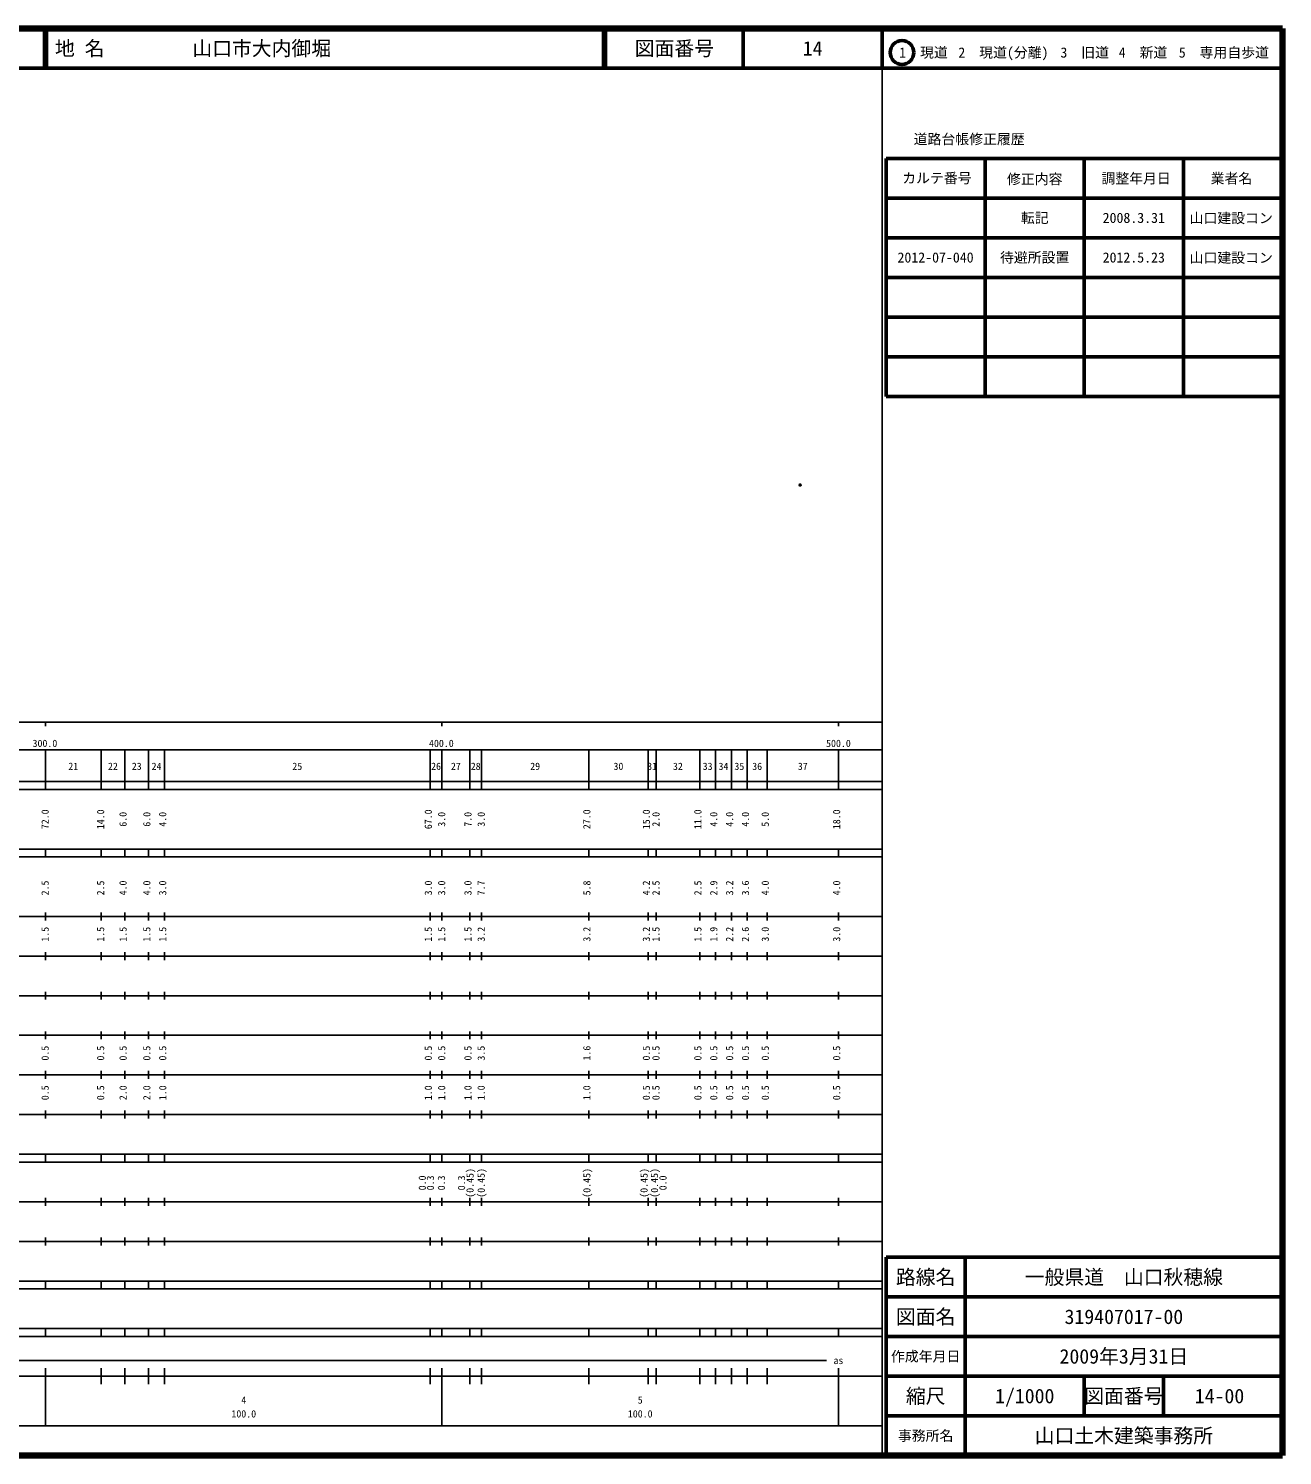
# Model space of a CAD drawing. Units: millimetres on the paper. Extents: x 40 to 680, y 20 to 380.
# Drawn here: x 363.7 to 680, y 20 to 380 of the extents above; entities that cross this region are included whole.
import ezdxf
from ezdxf.enums import TextEntityAlignment as Align

# ---------------------------------------------------------------- set-up
doc = ezdxf.new("R2010")
doc.units = ezdxf.units.MM
doc.header["$PDMODE"] = 32
doc.header["$PDSIZE"] = 0.5
doc.layers.add('M-OTRS', color=6, linetype='Continuous')
doc.layers.add('M-TTL-TXT', color=7, linetype='Continuous')
for name, color, linetype, lineweight in [('M-TTL', 2, 'Continuous', 140), ('M-TTL-BAND', 7, 'Continuous', 25), ('M-TTL-FRAM', 2, 'Continuous', 50), ('M-TTL-LINE', 7, 'Continuous', 50)]:
    doc.layers.add(name, color=color, linetype=linetype, lineweight=lineweight)
doc.styles.add('ＭＳ ゴシック', font='')
doc.styles.get('ＭＳ ゴシック').set_extended_font_data('MS Gothic')

msp = doc.modelspace()

# ---------------------------------------------------------------- linework, layer by layer
at = {"layer": 'M-OTRS'}
msp.add_point((558.337, 264.841), dxfattribs=at)
at = {"layer": 'M-TTL'}
for p, q in [((680, 380), (40, 380)), ((680, 20), (680, 380)), ((40, 20), (680, 20))]:
    msp.add_line(p, q, dxfattribs=at)
at = {"layer": 'M-TTL-BAND'}
for p, q in [((579, 20), (579, 370)), ((40, 205), (579, 205)), ((368, 205), (368, 204)), ((468, 205), (468, 204)), ((568, 205), (568, 204)), ((68, 198), (579, 198)), ((368, 188), (368, 198)), ((382, 188), (382, 198)), ((388, 188), (388, 198)), ((394, 188), (394, 198)), ((398, 188), (398, 198)), ((465, 188), (465, 198)), ((468, 188), (468, 198)), ((475, 188), (475, 198)), ((478, 188), (478, 198)), ((505, 188), (505, 198)), ((520, 188), (520, 198)), ((522, 188), (522, 198)), ((533, 188), (533, 198)), ((537, 188), (537, 198)), ((541, 188), (541, 198)), ((545, 188), (545, 198)), ((550, 188), (550, 198)), ((568, 188), (568, 198)), ((40, 190), (579, 190)), ((40, 188), (579, 188)), ((40, 173), (579, 173)), ((368, 171), (368, 173)), ((382, 171), (382, 173)), ((388, 171), (388, 173)), ((394, 171), (394, 173)), ((398, 171), (398, 173)), ((465, 171), (465, 173)), ((468, 171), (468, 173)), ((475, 171), (475, 173)), ((478, 171), (478, 173)), ((505, 171), (505, 173)), ((520, 171), (520, 173)), ((522, 171), (522, 173)), ((533, 171), (533, 173)), ((537, 171), (537, 173)), ((541, 171), (541, 173)), ((545, 171), (545, 173)), ((550, 171), (550, 173)), ((568, 171), (568, 173)), ((40, 171), (579, 171)), ((40, 156), (579, 156)), ((368, 155), (368, 157)), ((382, 155), (382, 157)), ((388, 155), (388, 157)), ((394, 155), (394, 157)), ((398, 155), (398, 157)), ((465, 155), (465, 157)), ((468, 155), (468, 157)), ((475, 155), (475, 157)), ((478, 155), (478, 157)), ((505, 155), (505, 157)), ((520, 155), (520, 157)), ((522, 155), (522, 157)), ((533, 155), (533, 157)), ((537, 155), (537, 157)), ((541, 155), (541, 157)), ((545, 155), (545, 157)), ((550, 155), (550, 157)), ((568, 155), (568, 157)), ((46, 146), (579, 146)), ((368, 145), (368, 147)), ((382, 145), (382, 147)), ((388, 145), (388, 147)), ((394, 145), (394, 147)), ((398, 145), (398, 147)), ((465, 145), (465, 147)), ((468, 145), (468, 147)), ((475, 145), (475, 147)), ((478, 145), (478, 147)), ((505, 145), (505, 147)), ((520, 145), (520, 147)), ((522, 145), (522, 147)), ((533, 145), (533, 147)), ((537, 145), (537, 147)), ((541, 145), (541, 147)), ((545, 145), (545, 147)), ((550, 145), (550, 147)), ((568, 145), (568, 147)), ((368, 135), (368, 137)), ((382, 135), (382, 137)), ((388, 135), (388, 137)), ((394, 135), (394, 137)), ((398, 135), (398, 137)), ((465, 135), (465, 137)), ((468, 135), (468, 137)), ((475, 135), (475, 137)), ((478, 135), (478, 137)), ((505, 135), (505, 137)), ((520, 135), (520, 137)), ((522, 135), (522, 137)), ((533, 135), (533, 137)), ((537, 135), (537, 137)), ((541, 135), (541, 137)), ((545, 135), (545, 137)), ((550, 135), (550, 137)), ((568, 135), (568, 137)), ((52, 136), (579, 136)), ((46, 126), (579, 126)), ((368, 125), (368, 127)), ((382, 125), (382, 127)), ((388, 125), (388, 127)), ((394, 125), (394, 127)), ((398, 125), (398, 127)), ((465, 125), (465, 127)), ((468, 125), (468, 127)), ((475, 125), (475, 127)), ((478, 125), (478, 127)), ((505, 125), (505, 127)), ((520, 125), (520, 127)), ((522, 125), (522, 127)), ((533, 125), (533, 127)), ((537, 125), (537, 127)), ((541, 125), (541, 127)), ((545, 125), (545, 127)), ((550, 125), (550, 127)), ((568, 125), (568, 127)), ((52, 116), (579, 116)), ((368, 115), (368, 117)), ((382, 115), (382, 117)), ((388, 115), (388, 117)), ((394, 115), (394, 117)), ((398, 115), (398, 117)), ((465, 115), (465, 117)), ((468, 115), (468, 117)), ((475, 115), (475, 117)), ((478, 115), (478, 117)), ((505, 115), (505, 117)), ((520, 115), (520, 117)), ((522, 115), (522, 117)), ((533, 115), (533, 117)), ((537, 115), (537, 117)), ((541, 115), (541, 117)), ((545, 115), (545, 117)), ((550, 115), (550, 117)), ((568, 115), (568, 117)), ((46, 106), (579, 106)), ((368, 105), (368, 107)), ((382, 105), (382, 107)), ((388, 105), (388, 107)), ((394, 105), (394, 107)), ((398, 105), (398, 107)), ((465, 105), (465, 107)), ((468, 105), (468, 107)), ((475, 105), (475, 107)), ((478, 105), (478, 107)), ((505, 105), (505, 107)), ((520, 105), (520, 107)), ((522, 105), (522, 107)), ((533, 105), (533, 107)), ((537, 105), (537, 107)), ((541, 105), (541, 107)), ((545, 105), (545, 107)), ((550, 105), (550, 107)), ((568, 105), (568, 107)), ((40, 96), (579, 96)), ((40, 94), (579, 94)), ((368, 94), (368, 96)), ((382, 94), (382, 96)), ((388, 94), (388, 96)), ((394, 94), (394, 96)), ((398, 94), (398, 96)), ((465, 94), (465, 96)), ((468, 94), (468, 96)), ((475, 94), (475, 96)), ((478, 94), (478, 96)), ((505, 94), (505, 96)), ((520, 94), (520, 96)), ((522, 94), (522, 96)), ((533, 94), (533, 96)), ((537, 94), (537, 96)), ((541, 94), (541, 96)), ((545, 94), (545, 96)), ((550, 94), (550, 96)), ((568, 94), (568, 96)), ((49, 84), (579, 84)), ((368, 83), (368, 85)), ((382, 83), (382, 85)), ((388, 83), (388, 85)), ((394, 83), (394, 85)), ((398, 83), (398, 85)), ((465, 83), (465, 85)), ((468, 83), (468, 85)), ((475, 83), (475, 85)), ((478, 83), (478, 85)), ((505, 83), (505, 85)), ((520, 83), (520, 85)), ((522, 83), (522, 85)), ((533, 83), (533, 85)), ((537, 83), (537, 85)), ((541, 83), (541, 85)), ((545, 83), (545, 85)), ((550, 83), (550, 85)), ((568, 83), (568, 85)), ((40, 74), (579, 74)), ((368, 73), (368, 75)), ((382, 73), (382, 75)), ((388, 73), (388, 75)), ((394, 73), (394, 75)), ((398, 73), (398, 75)), ((465, 73), (465, 75)), ((468, 73), (468, 75)), ((475, 73), (475, 75)), ((478, 73), (478, 75)), ((505, 73), (505, 75)), ((520, 73), (520, 75)), ((522, 73), (522, 75)), ((533, 73), (533, 75)), ((537, 73), (537, 75)), ((541, 73), (541, 75)), ((545, 73), (545, 75)), ((550, 73), (550, 75)), ((568, 73), (568, 75)), ((40, 64), (579, 64)), ((40, 62), (579, 62)), ((368, 62), (368, 64)), ((382, 62), (382, 64)), ((388, 62), (388, 64)), ((394, 62), (394, 64)), ((398, 62), (398, 64)), ((465, 62), (465, 64)), ((468, 62), (468, 64)), ((475, 62), (475, 64)), ((478, 62), (478, 64)), ((505, 62), (505, 64)), ((520, 62), (520, 64)), ((522, 62), (522, 64)), ((533, 62), (533, 64)), ((537, 62), (537, 64)), ((541, 62), (541, 64)), ((545, 62), (545, 64)), ((550, 62), (550, 64)), ((568, 62), (568, 64)), ((40, 52), (579, 52)), ((368, 50), (368, 52)), ((382, 50), (382, 52)), ((388, 50), (388, 52)), ((394, 50), (394, 52)), ((398, 50), (398, 52)), ((465, 50), (465, 52)), ((468, 50), (468, 52)), ((475, 50), (475, 52)), ((478, 50), (478, 52)), ((505, 50), (505, 52)), ((520, 50), (520, 52)), ((522, 50), (522, 52)), ((533, 50), (533, 52)), ((537, 50), (537, 52)), ((541, 50), (541, 52)), ((545, 50), (545, 52)), ((550, 50), (550, 52)), ((568, 50), (568, 52)), ((40, 50), (579, 50)), ((71, 44), (565, 44)), ((40, 40), (579, 40)), ((368, 27.5), (368, 42)), ((382, 38), (382, 42)), ((388, 38), (388, 42)), ((394, 38), (394, 42)), ((398, 38), (398, 42)), ((465, 38), (465, 42)), ((468, 27.5), (468, 42)), ((475, 38), (475, 42)), ((478, 38), (478, 42)), ((505, 38), (505, 42)), ((520, 38), (520, 42)), ((522, 38), (522, 42)), ((533, 38), (533, 42)), ((537, 38), (537, 42)), ((541, 38), (541, 42)), ((545, 38), (545, 42)), ((550, 38), (550, 42)), ((568, 27.5), (568, 42)), ((68, 27.5), (579, 27.5))]:
    msp.add_line(p, q, dxfattribs=at)
at = {"layer": 'M-TTL-FRAM'}
for p, q in [((580, 347.197), (580, 287.197)), ((580, 347.197), (680, 347.197)), ((580, 287.197), (680, 287.197)), ((680, 70), (580, 70)), ((580, 70), (580, 20))]:
    msp.add_line(p, q, dxfattribs=at)
at = {"layer": 'M-TTL-LINE'}
for p, q in [((367.75, 380), (367.75, 370)), ((368.25, 380), (368.25, 370)), ((508.747, 380), (508.747, 370)), ((509.247, 380), (509.247, 370)), ((543.997, 380), (543.997, 370)), ((579, 380), (579, 370)), ((40, 370), (680, 370)), ((605, 347.197), (605, 287.197)), ((630, 347.197), (630, 287.197)), ((655, 347.197), (655, 287.197)), ((580, 337.197), (680, 337.197)), ((580, 327.197), (680, 327.197)), ((580, 317.197), (680, 317.197)), ((580, 307.197), (680, 307.197)), ((580, 297.197), (680, 297.197)), ((600, 70), (600, 20)), ((680, 60), (580, 60)), ((680, 50), (580, 50)), ((680, 40), (580, 40)), ((630, 40), (630, 30)), ((650, 40), (650, 30)), ((680, 30), (580, 30))]:
    msp.add_line(p, q, dxfattribs=at)
msp.add_circle((584.031, 373.958), 3, dxfattribs=at)

# ---------------------------------------------------------------- texts
at = {"layer": 'M-TTL-BAND', "style": 'ＭＳ ゴシック'}
for s, p in [('300.0', (367.844, 198.195)), ('400.0', (467.844, 198.195)), ('500.0', (568, 198.195)), ('21', (375, 192.405)), ('22', (385, 192.405)), ('23', (391, 192.405)), ('24', (396, 192.405)), ('25', (431.5, 192.405)), ('26', (466.5, 192.405)), ('27', (471.5, 192.405)), ('28', (476.5, 192.405)), ('29', (491.5, 192.405)), ('30', (512.5, 192.405)), ('31', (521, 192.405)), ('32', (527.5, 192.405)), ('33', (535, 192.405)), ('34', (539, 192.405)), ('35', (543, 192.405)), ('36', (547.5, 192.405)), ('37', (559, 192.405)), ('as', (568, 42.5)), ('4', (418, 32.523)), ('5', (518, 32.523)), ('100.0', (418, 29.033)), ('100.0', (518, 29.033))]:
    msp.add_text(s, height=1.833, dxfattribs=at).set_placement(p, align=Align.BOTTOM_CENTER)
for s, p in [('72.0', (369.345, 180.5)), ('14.0', (383.345, 180.5)), ('6.0', (389, 180.5)), ('6.0', (395, 180.5)), ('4.0', (399, 180.5)), ('67.0', (466, 180.5)), ('3.0', (469.369, 180.5)), ('7.0', (476, 180.5)), ('3.0', (479.342, 180.5)), ('27.0', (506, 180.5)), ('15.0', (521, 180.5)), ('2.0', (523.425, 180.5)), ('11.0', (534, 180.5)), ('4.0', (538, 180.5)), ('4.0', (542, 180.5)), ('4.0', (546, 180.5)), ('5.0', (551, 180.5)), ('18.0', (569, 180.5)), ('2.5', (369.345, 163.174)), ('2.5', (383.345, 163.174)), ('4.0', (389, 163.174)), ('4.0', (395, 163.174)), ('3.0', (399, 163.174)), ('3.0', (466, 163.174)), ('3.0', (469.369, 163.174)), ('3.0', (476, 163.174)), ('7.7', (479.342, 163.174)), ('5.8', (506, 163.174)), ('4.2', (521, 163.174)), ('2.5', (523.425, 163.174)), ('2.5', (534, 163.174)), ('2.9', (538, 163.174)), ('3.2', (542, 163.174)), ('3.6', (546, 163.174)), ('4.0', (551, 163.174)), ('4.0', (569, 163.174)), ('1.5', (369.345, 151.5)), ('1.5', (383.345, 151.5)), ('1.5', (389, 151.5)), ('1.5', (395, 151.5)), ('1.5', (399, 151.5)), ('1.5', (466, 151.5)), ('1.5', (469.369, 151.5)), ('1.5', (476, 151.5)), ('3.2', (479.342, 151.5)), ('3.2', (506, 151.5)), ('3.2', (521, 151.5)), ('1.5', (523.425, 151.5)), ('1.5', (534, 151.5)), ('1.9', (538, 151.5)), ('2.2', (542, 151.5)), ('2.6', (546, 151.5)), ('3.0', (551, 151.5)), ('3.0', (569, 151.5)), ('0.5', (369.345, 121.5)), ('0.5', (383.345, 121.5)), ('0.5', (389, 121.5)), ('0.5', (395, 121.5)), ('0.5', (399, 121.5)), ('0.5', (466, 121.5)), ('0.5', (469.369, 121.5)), ('0.5', (476, 121.5)), ('3.5', (479.342, 121.5)), ('1.6', (506, 121.5)), ('0.5', (521, 121.5)), ('0.5', (523.425, 121.5)), ('0.5', (534, 121.5)), ('0.5', (538, 121.5)), ('0.5', (542, 121.5)), ('0.5', (546, 121.5)), ('0.5', (551, 121.5)), ('0.5', (569, 121.5)), ('0.5', (369.345, 111.5)), ('0.5', (383.345, 111.5)), ('2.0', (389, 111.5)), ('2.0', (395, 111.5)), ('1.0', (399, 111.5)), ('1.0', (466, 111.5)), ('1.0', (469.369, 111.5)), ('1.0', (476, 111.5)), ('1.0', (479.342, 111.5)), ('1.0', (506, 111.5)), ('0.5', (521, 111.5)), ('0.5', (523.425, 111.5)), ('0.5', (534, 111.5)), ('0.5', (538, 111.5)), ('0.5', (542, 111.5)), ('0.5', (546, 111.5)), ('0.5', (551, 111.5)), ('0.5', (569, 111.5)), ('0.0', (464.486, 88.764)), ('0.3', (466.528, 88.764)), ('0.3', (469.301, 88.764)), ('0.3', (474.369, 88.764)), ('(0.45)', (476.528, 88.764)), ('(0.45)', (479.342, 88.764)), ('(0.45)', (506, 88.764)), ('(0.45)', (520.416, 88.764)), ('(0.45)', (523.055, 88.764)), ('0.0', (525.19, 88.764))]:
    msp.add_text(s, height=1.833, rotation=90, dxfattribs=at).set_placement(p, align=Align.BOTTOM_CENTER)
at = {"layer": 'M-TTL-TXT', "style": 'ＭＳ ゴシック'}
for s, p in [('地 名', (370.38, 375)), ('山口市大内御堀', (405.024, 375))]:
    msp.add_text(s, height=3.666, dxfattribs=at).set_placement(p, align=Align.MIDDLE_LEFT)
for s, height, p in [('図面番号', 3.666, (526.622, 375)), ('14', 3.666, (561.497, 375)), ('1\u3000現道', 2.566, (589.448, 373.958)), ('2\u3000現道(分離)', 2.566, (609.619, 373.958)), ('3\u3000旧道', 2.566, (630.121, 373.958)), ('4\u3000新道', 2.566, (644.824, 373.958)), ('5\u3000専用自歩道', 2.566, (665.228, 373.958)), ('道路台帳修正履歴', 2.566, (600.968, 352.113)), ('カルテ番号', 2.566, (592.839, 342.277)), ('修正内容', 2.566, (617.509, 342.023)), ('調整年月日', 2.566, (643.089, 342.197)), ('業者名', 2.566, (667.134, 342.197)), ('転記', 2.566, (617.5, 332.245)), ('2008.3.31', 2.566, (642.5, 332.245)), ('山口建設コン', 2.566, (667.077, 332.189)), ('2012-07-040', 2.566, (592.5, 322.245)), ('待避所設置', 2.566, (617.5, 322.245)), ('2012.5.23', 2.566, (642.5, 322.245)), ('山口建設コン', 2.566, (667.077, 322.189)), ('路線名', 3.666, (590, 65)), ('路線名', 3.666, (590, 65)), ('一般県道\u3000山口秋穂線', 3.666, (640, 65)), ('図面名', 3.666, (590, 55)), ('図面名', 3.666, (590, 55)), ('319407017-00', 3.666, (640, 55)), ('2009年3月31日', 3.666, (640, 45)), ('作成年月日', 2.566, (590, 45)), ('作成年月日', 2.566, (590, 45)), ('縮尺', 3.666, (590, 35)), ('縮尺', 3.666, (590, 35)), ('1/1000', 3.666, (615, 35)), ('図面番号', 3.666, (640, 35)), ('図面番号', 3.666, (640, 35)), ('14-00', 3.666, (664.125, 35)), ('事務所名', 2.566, (590, 25)), ('事務所名', 2.566, (590, 25)), ('山口土木建築事務所', 3.666, (640, 25))]:
    msp.add_text(s, height=height, dxfattribs=at).set_placement(p, align=Align.MIDDLE_CENTER)

doc.saveas('drawing.dxf')
